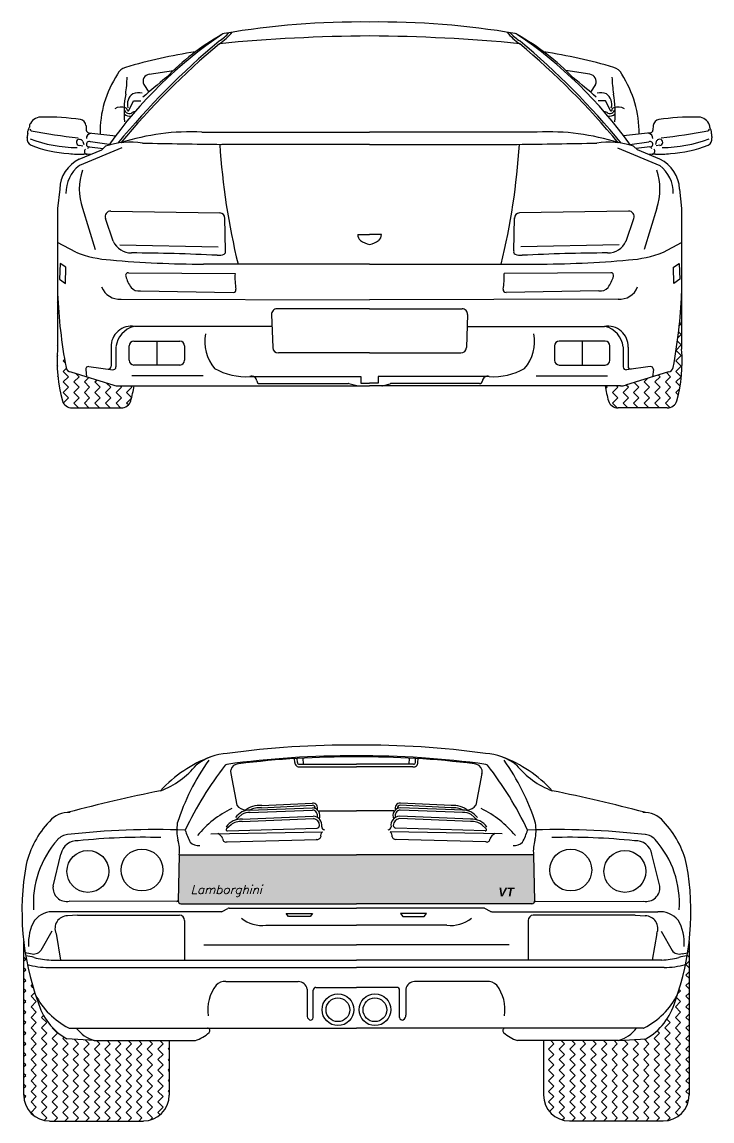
# Model space of a CAD drawing. Header units: millimetres. Extents: x -479 to 250, y -154 to 199.
# Drawn here: x 38.9 to 249.6, y -151.9 to 183.5 of the extents above; entities that cross this region are included whole.
import ezdxf

# ---------------------------------------------------------------- set-up
doc = ezdxf.new("R2010")
doc.units = ezdxf.units.MM
pattern_1 = [(45, (-838.8935, -578.2579), (3e-16, 3.2255355), [2.280798, -2.280798]), (135, (-837.2808, -576.645), (-3.2255355, 3e-16), [2.280798, -2.280798])]
pattern_2 = [(45, (-22.671, -358.56), (3e-16, 3.225535), [2.280798, -2.280798]), (135, (-21.0582, -356.9471), (-3.225535, 3e-16), [2.280798, -2.280798])]

msp = doc.modelspace()

# ---------------------------------------------------------------- hatches: boundary and pattern name
h = msp.add_hatch()
h.set_pattern_fill('ZIGZAG', color=256, scale=0.718362, angle=45, style=0)
h.set_pattern_definition(pattern_2)
h.paths.add_polyline_path([(73.14, 72.44), (68.43, 72.44, -0.07519), (66.93, 72.67), (53.8, 76.73, -0.366322), (52.36, 78.07, -0.03612), (49.78, 100.67), (49.78, 83.63, 0.087376), (51.25, 67.89, 0.34497), (54.2, 65.81), (69.19, 65.81, 0.34497), (72.14, 67.89, 0.025608)])
h = msp.add_hatch()
h.set_pattern_fill('ZIGZAG', color=256, scale=0.718362, angle=45, style=0)
h.set_pattern_definition(pattern_2)
h.paths.add_polyline_path([(240.34, 83.63), (240.34, 100.67, -0.03612), (237.77, 78.07, -0.366322), (236.33, 76.73), (223.2, 72.67, -0.07519), (221.7, 72.44), (216.99, 72.44, 0.025608), (217.99, 67.89, 0.34497), (220.94, 65.81), (235.92, 65.81, 0.34497), (238.88, 67.89, 0.087376)])
h = msp.add_hatch()
h.set_pattern_fill('BOX', color=256, scale=0.07902, style=0)
h.set_pattern_definition([(90, (-480.2339, -190.046), (-2.007102, 1e-16), []), (90, (-479.7321, -190.046), (-2.007102, 1e-16), []), (0, (-480.2339, -190.046), (0, 2.007102), [-0.5017756, 0.5017756]), (0, (-480.2339, -189.5443), (0, 2.007102), [-0.5017756, 0.5017756]), (0, (-480.2339, -189.0425), (0, 2.007102), [0.5017756, -0.5017756]), (0, (-480.2339, -188.5408), (0, 2.007102), [0.5017756, -0.5017756]), (90, (-479.2303, -190.046), (-2.007102, 1e-16), [0.5017756, -0.5017756]), (90, (-478.7285, -190.046), (-2.007102, 1e-16), [0.5017756, -0.5017756])])
h.paths.add_polyline_path([(141.03, -85.56), (194.65, -85.56, 0.421098), (195.44, -84.76), (195.11, -70.59), (141.03, -70.59), (86.96, -70.59), (86.63, -84.76, 0.421098), (87.42, -85.56)])
h.paths.add_polyline_path([(89.78, -79.23), (112.45, -79.23), (112.45, -84.75), (89.78, -84.75)], flags=24)
h.paths.add_polyline_path([(183.73, -79.96), (189.47, -79.96), (189.47, -83.96), (183.73, -83.96)], flags=24)
h = msp.add_hatch()
h.set_pattern_fill('ZIGZAG', color=256, scale=0.718362, angle=45, style=0)
h.set_pattern_definition(pattern_1)
h.paths.add_polyline_path([(83.88, -127.31), (60.97, -127.31), (52.61, -126.8, -0.194327), (43.74, -115.4, -0.058595), (39.43, -97.1), (39.43, -143.96, 0.414214), (47.34, -151.87), (75.98, -151.87, 0.414214), (83.88, -143.96)])
h = msp.add_hatch()
h.set_pattern_fill('ZIGZAG', color=256, scale=0.718362, angle=45, style=0)
h.set_pattern_definition(pattern_1)
h.paths.add_polyline_path([(242.63, -97.1, -0.058595), (238.33, -115.4, -0.194327), (229.46, -126.8), (221.1, -127.31), (198.19, -127.31), (198.19, -143.96, 0.414214), (206.09, -151.87), (234.73, -151.87, 0.414214), (242.63, -143.96)])

# ---------------------------------------------------------------- linework, layer by layer
for p, q in [((77.77, 167.57), (85.14, 168.7)), ((212.36, 167.57), (204.98, 168.7)), ((76.08, 164.46), (77.64, 162.14)), ((214.04, 164.46), (212.48, 162.14)), ((71.55, 156.56), (73, 159.49)), ((73, 159.49), (75.24, 159.46)), ((217.13, 159.49), (214.88, 159.46)), ((218.58, 156.56), (217.13, 159.49)), ((40.94, 150.81), (41.21, 151.42)), ((58.47, 151.95), (58.55, 150.53)), ((231.66, 151.95), (231.58, 150.53)), ((249.19, 150.81), (248.92, 151.42)), ((56.4, 147.73), (56.89, 147.61)), ((59.3, 149.73), (67.53, 148.81)), ((93.84, 149.92), (145.06, 149.92)), ((196.28, 149.92), (145.06, 149.92)), ((230.83, 149.73), (222.6, 148.81)), ((233.73, 147.73), (233.24, 147.61)), ((56.4, 141.62), (63.27, 144.47)), ((56.44, 145.88), (57.54, 145.7)), ((69.38, 145.1), (56.44, 139.76)), ((57.52, 147), (57.76, 146.1)), ((59.53, 145.38), (63.66, 144.87)), ((65.55, 146.1), (59.8, 146.94)), ((63.27, 144.47), (64.44, 145.66)), ((145.06, 146.18), (99.97, 146.18)), ((145.06, 146.18), (190.16, 146.18)), ((220.75, 145.1), (233.69, 139.76)), ((224.57, 146.1), (230.33, 146.94)), ((226.86, 144.47), (225.69, 145.66)), ((230.6, 145.38), (226.46, 144.87)), ((233.73, 141.62), (226.86, 144.47)), ((232.61, 147), (232.37, 146.1)), ((233.69, 145.88), (232.59, 145.7)), ((50.43, 132.55), (49.78, 126.59)), ((239.7, 132.55), (240.34, 126.59)), ((49.78, 126.59), (49.78, 100.67)), ((57.4, 126.74), (61.25, 114.1)), ((66.01, 125.82), (99.32, 125.29)), ((224.12, 125.82), (190.81, 125.29)), ((232.73, 126.74), (228.88, 114.1)), ((240.34, 126.59), (240.34, 100.67)), ((66.77, 116.61), (64.38, 123.57)), ((101.06, 113.68), (100.83, 123.75)), ((189.06, 113.68), (189.3, 123.75)), ((223.36, 116.61), (225.75, 123.57)), ((141.48, 118.64), (145.06, 118.64)), ((148.65, 118.64), (145.06, 118.64)), ((148.65, 118.64), (145.06, 118.64)), ((55.36, 113.24), (49.78, 116.22)), ((68.81, 115.54), (98.85, 114.89)), ((221.32, 115.54), (191.28, 114.89)), ((234.77, 113.24), (240.34, 116.22)), ((50.54, 109.81), (50.37, 105.04)), ((52.29, 108.7), (50.54, 109.81)), ((52.17, 103.75), (52.29, 108.7)), ((145.06, 109.61), (94.39, 109.61)), ((145.06, 109.61), (195.74, 109.61)), ((237.84, 108.7), (239.59, 109.81)), ((237.96, 103.75), (237.84, 108.7)), ((239.59, 109.81), (239.76, 105.04)), ((50.37, 105.04), (52.17, 103.75)), ((71.4, 107.01), (103.97, 106.72)), ((218.73, 107.01), (186.16, 106.72)), ((239.76, 105.04), (237.96, 103.75)), ((49.78, 100.67), (49.78, 83.63)), ((75.08, 101.46), (103.41, 100.98)), ((215.05, 101.46), (186.72, 100.98)), ((240.34, 100.67), (240.34, 83.63)), ((69.19, 98.98), (145.06, 98.75)), ((220.94, 98.98), (145.06, 98.75)), ((115.13, 94.21), (115.51, 84.16)), ((145.06, 95.97), (116.82, 95.97)), ((145.06, 95.97), (173.31, 95.97)), ((175, 94.21), (174.61, 84.16)), ((115.29, 90.62), (73.37, 90.62)), ((174.83, 90.62), (216.76, 90.62)), ((66.14, 84.29), (66.14, 78.44)), ((67.6, 84.29), (67.6, 78.24)), ((71.67, 80.28), (71.67, 84.67)), ((73.1, 86.11), (87.12, 86.11)), ((80.11, 86.11), (80.11, 78.84)), ((88.56, 84.67), (88.56, 80.28)), ((201.57, 84.67), (201.57, 80.28)), ((217.03, 86.11), (203, 86.11)), ((210.02, 86.11), (210.02, 78.84)), ((218.46, 80.28), (218.46, 84.67)), ((222.52, 84.29), (222.52, 78.24)), ((223.98, 84.29), (223.98, 78.44)), ((145.06, 82.52), (117.21, 82.52)), ((145.06, 82.52), (172.92, 82.52)), ((58.39, 77.44), (58.63, 75.24)), ((59.35, 78.37), (66.64, 77.4)), ((87.12, 78.84), (73.1, 78.84)), ((203, 78.84), (217.03, 78.84)), ((230.78, 78.37), (223.48, 77.4)), ((231.74, 77.44), (231.5, 75.24)), ((53.8, 76.73), (66.93, 72.67)), ((94.24, 75.49), (72.41, 75.49)), ((108.51, 75.29), (142.4, 75.29)), ((142.4, 75.29), (142.4, 73.26)), ((181.62, 75.29), (147.73, 75.29)), ((147.73, 75.29), (147.73, 73.26)), ((195.89, 75.49), (217.72, 75.49)), ((236.33, 76.73), (223.2, 72.67)), ((68.43, 72.44), (145.06, 72.44)), ((111.46, 73.17), (138.55, 73.17)), ((141.15, 72.47), (138.77, 73.14)), ((141.38, 72.44), (145.06, 72.44)), ((142.4, 73.26), (145.06, 73.26)), ((147.73, 73.26), (145.06, 73.26)), ((221.7, 72.44), (145.06, 72.44)), ((148.75, 72.44), (145.06, 72.44)), ((148.98, 72.47), (151.35, 73.14)), ((178.66, 73.17), (151.58, 73.17)), ((54.2, 65.81), (69.19, 65.81)), ((235.92, 65.81), (220.94, 65.81)), ((122.25, -42.43), (122.18, -41.27)), ((123.01, -42.47), (122.93, -41.22)), ((123.64, -43.01), (141.03, -42.99)), ((124.88, -43), (124.79, -41.12)), ((158.43, -43.01), (141.03, -42.99)), ((157.19, -43), (157.28, -41.12)), ((159.06, -42.47), (159.13, -41.22)), ((159.82, -42.43), (159.89, -41.27)), ((102.73, -45.78), (104.53, -55.47)), ((123.81, -43.74), (141.03, -43.74)), ((158.26, -43.74), (141.03, -43.74)), ((179.34, -45.78), (177.54, -55.47)), ((108.37, -57.02), (127.61, -56.25)), ((108.4, -57.72), (127.63, -56.96)), ((112.02, -55.61), (127.6, -54.82)), ((112.05, -56.32), (127.63, -55.52)), ((170.01, -56.32), (154.43, -55.52)), ((173.67, -57.72), (154.43, -56.96)), ((173.69, -57.02), (154.46, -56.25)), ((170.05, -55.61), (154.47, -54.82)), ((106.03, -58.37), (104.18, -59.97)), ((106.13, -59.78), (127.86, -58.88)), ((106.16, -60.48), (127.89, -59.59)), ((129.63, -57.16), (141.03, -57.16)), ((152.44, -57.16), (141.03, -57.16)), ((175.91, -60.48), (154.18, -59.59)), ((175.94, -59.78), (154.21, -58.88)), ((176.04, -58.37), (177.89, -59.97)), ((96.54, -64.2), (130.71, -63.62)), ((102.76, -61.44), (101.41, -62.66)), ((101.69, -63.35), (129.01, -62.46)), ((185.53, -64.2), (151.36, -63.62)), ((180.38, -63.35), (153.06, -62.46)), ((179.31, -61.44), (180.66, -62.66)), ((101.54, -66.63), (129.14, -65.93)), ((180.53, -66.63), (152.93, -65.93)), ((48.39, -80.21), (50.82, -70.41)), ((233.68, -80.21), (231.25, -70.41)), ((86.96, -70.59), (86.63, -84.76)), ((86.96, -70.59), (141.03, -70.59)), ((195.11, -70.59), (141.03, -70.59)), ((195.11, -70.59), (195.44, -84.76)), ((86.24, -84.9), (53.37, -84.77)), ((87.42, -85.56), (141.03, -85.56)), ((100.08, -87.91), (101.79, -87.01)), ((102.16, -86.91), (141.03, -86.91)), ((194.65, -85.56), (141.03, -85.56)), ((179.91, -86.91), (141.03, -86.91)), ((181.99, -87.91), (180.28, -87.01)), ((195.83, -84.9), (228.7, -84.77)), ((99.71, -88), (49.01, -88)), ((55.9, -89.07), (52.82, -89.28)), ((55.9, -89.07), (87.01, -89.07)), ((119.63, -88.49), (127.59, -88.49)), ((120.32, -89.43), (119.63, -88.49)), ((126.9, -89.43), (120.32, -89.43)), ((127.59, -88.49), (126.9, -89.43)), ((162.44, -88.49), (154.48, -88.49)), ((154.48, -88.49), (155.17, -89.43)), ((155.17, -89.43), (161.75, -89.43)), ((161.75, -89.43), (162.44, -88.49)), ((182.36, -88), (233.06, -88)), ((226.17, -89.07), (195.06, -89.07)), ((226.17, -89.07), (229.25, -89.28)), ((88.59, -90.65), (88.59, -102.74)), ((113.42, -92.11), (141.03, -92.11)), ((168.65, -92.11), (141.03, -92.11)), ((193.48, -90.65), (193.48, -102.74)), ((39.43, -97.1), (39.43, -143.96)), ((47.99, -93.93), (44.66, -99.83)), ((49.32, -94.64), (50.69, -102.74)), ((232.75, -94.64), (231.38, -102.74)), ((234.08, -93.93), (237.41, -99.83)), ((242.63, -97.1), (242.63, -143.96)), ((41.55, -100.8), (39.91, -100.55)), ((94.41, -98.1), (141.03, -98.1)), ((187.65, -98.1), (141.03, -98.1)), ((240.52, -100.8), (242.16, -100.55)), ((47.8, -102.74), (141.03, -102.74)), ((234.27, -102.74), (141.03, -102.74)), ((47.04, -105.02), (141.03, -105.02)), ((235.03, -105.02), (141.03, -105.02)), ((101.19, -109.33), (123.26, -109.33)), ((180.88, -109.33), (158.81, -109.33)), ((125.99, -111.58), (125.99, -119.52)), ((127.86, -120.25), (127.86, -111.89)), ((128.65, -111.1), (141.03, -111.1)), ((153.42, -111.1), (141.03, -111.1)), ((154.21, -120.25), (154.21, -111.89)), ((156.08, -111.58), (156.08, -119.52)), ((53.5, -123.51), (95.54, -123.51)), ((95.54, -123.51), (141.03, -123.51)), ((186.53, -123.51), (141.03, -123.51)), ((228.57, -123.51), (186.53, -123.51)), ((60.97, -127.31), (52.61, -126.8)), ((60.97, -127.31), (91.88, -127.31)), ((83.88, -127.31), (83.88, -143.96)), ((221.1, -127.31), (190.19, -127.31)), ((198.19, -127.31), (198.19, -143.96)), ((221.1, -127.31), (229.46, -126.8)), ((47.34, -151.87), (75.98, -151.87)), ((234.73, -151.87), (206.09, -151.87))]:
    msp.add_line(p, q)
for centre, radius in [((59.04, -75.7), 6.4), ((75.56, -75.27), 6.4), ((206.5, -75.27), 6.4), ((223.03, -75.7), 6.4), ((135.38, -117.92), 4.83), ((146.69, -117.92), 4.83), ((135.38, -117.92), 3.62), ((146.69, -117.92), 3.62)]:
    msp.add_circle(centre, radius)
for centre, radius, start, end in [((142.11, -60.97), 244.5, 89.3068, 99.7629), ((148.02, -60.97), 244.5, 80.2371, 90.6932), ((175.84, 67.58), 135.39, 124.077, 144.6236), ((137.63, 113.49), 76.17, 119.6147, 135.955), ((90.41, 191.09), 15.97, 303.2427, 317.1608), ((89.92, 191.09), 16.97, 303.2427, 320.9014), ((148.35, -331.06), 510.33, 90.3691, 95.5244), ((100.93, 178.31), 1.7, 99.7629, 124.077), ((141.78, -331.06), 510.33, 84.4756, 89.6309), ((200.21, 191.09), 16.97, 219.0986, 236.7573), ((199.71, 191.09), 15.97, 222.8392, 236.7573), ((189.19, 178.31), 1.7, 55.923, 80.2371), ((114.29, 67.58), 135.39, 35.3764, 55.923), ((152.5, 113.49), 76.17, 44.045, 60.3853), ((254.51, -7.41), 241.68, 130.0256, 140.4326), ((254.01, -7.41), 240.68, 130.0256, 140.1979), ((36.11, -7.41), 240.68, 39.8021, 49.9744), ((35.62, -7.41), 241.68, 39.5674, 49.9744), ((114.22, 23.75), 152.29, 98.4384, 106.6779), ((175.91, 23.75), 152.29, 73.3221, 81.5616), ((71.33, 166.21), 3.52, 103.3691, 157.2419), ((218.8, 166.21), 3.52, 22.7581, 76.6309), ((95.2, 149.77), 32.44, 146.7113, 180.775), ((29.03, 167.77), 42.02, 351.4651, 358.5563), ((165.72, 60.61), 134.4, 128.0536, 131.9731), ((78.11, 165.37), 2.22, 98.7954, 204.29), ((124.41, 60.61), 134.4, 48.0269, 51.9464), ((212.02, 165.37), 2.22, 335.71, 81.2046), ((261.09, 167.77), 42.02, 181.4437, 188.5349), ((194.93, 149.77), 32.44, 359.225, 33.2887), ((100.55, 155.94), 30.48, 169.4353, 185.3779), ((74.87, 158.44), 3.76, 124.0597, 196.5213), ((74.53, 156.89), 4.99, 77.5524, 110.7619), ((215.6, 156.89), 4.99, 69.2381, 102.4476), ((215.26, 158.44), 3.76, 343.4787, 55.9403), ((189.58, 155.94), 30.48, 354.6221, 10.5647), ((44.77, 150.76), 3.76, 83.9143, 151.3494), ((46.06, 77.64), 76.87, 81.972, 90.6636), ((69.18, 153.77), 3.82, 69.6084, 120.3869), ((71.72, 157.18), 2.36, 225.8104, 286.4848), ((71.72, 157.18), 1.62, 174.9173, 291.7359), ((70.22, 156.48), 0.919, 4.944, 72.0498), ((71.34, 156.57), 0.204, 183.2127, 356.7873), ((73.4, 154.62), 1.5, 88.9725, 135.6773), ((216.73, 154.62), 1.5, 44.3227, 91.0275), ((218.41, 157.18), 2.36, 253.5152, 314.1896), ((218.41, 157.18), 1.62, 248.2641, 5.0827), ((218.78, 156.57), 0.204, 183.2127, 356.7873), ((219.9, 156.48), 0.919, 107.9502, 175.056), ((220.95, 153.77), 3.82, 59.6131, 110.3916), ((244.07, 77.64), 76.87, 89.3364, 98.028), ((245.36, 150.76), 3.76, 28.6506, 96.0857), ((43.15, 151.58), 1.95, 149.4625, 184.5333), ((56.35, 151.67), 2.13, 7.5974, 78.0873), ((233.78, 151.67), 2.13, 101.9127, 172.4026), ((246.98, 151.58), 1.95, 355.4667, 30.5375), ((42.48, 147.74), 1.98, 167.5799, 246.4733), ((34.61, 149.43), 6.07, 348.0045, 359.3076), ((42.46, 149.78), 1.84, 145.9871, 193.3912), ((42.17, 151.19), 0.955, 203.9482, 245.238), ((55.63, 184.39), 39.17, 248.6634, 270.2155), ((69.32, 287), 139.42, 258.6003, 264.5348), ((56.48, 146.8), 0.927, 95.3215, 267.408), ((56.7, 146.79), 0.848, 14.94, 77.013), ((59.39, 150.57), 0.848, 183.1817, 263.593), ((59.96, 148.08), 1.37, 95.4318, 183.906), ((90.37, 80.72), 69.28, 87.1229, 107.871), ((199.76, 80.72), 69.28, 72.129, 92.8771), ((230.17, 148.08), 1.37, 356.094, 84.5682), ((230.74, 150.57), 0.848, 276.407, 356.8183), ((233.43, 146.79), 0.848, 102.987, 165.06), ((233.65, 146.8), 0.927, 272.592, 84.6785), ((220.8, 287), 139.42, 275.4652, 281.3997), ((234.5, 184.39), 39.17, 269.7845, 291.3366), ((247.96, 151.19), 0.955, 294.762, 336.0518), ((247.65, 147.74), 1.98, 293.5267, 12.4201), ((247.67, 149.78), 1.84, 346.6088, 34.0129), ((255.52, 149.43), 6.07, 180.6924, 191.9955), ((55.76, 182.19), 38.9, 248.7892, 266.2604), ((58.85, 144.02), 0.872, 129.5632, 268.4299), ((59.41, 146.21), 0.832, 62.3676, 277.8157), ((59.65, 144.62), 0.769, 99.0223, 165.3357), ((72.04, 121.67), 25.16, 81.601, 107.5937), ((137.19, 3224.24), 3078.29, 268.85575, 269.30714), ((308.15, 159.39), 209.25, 183.6209, 193.7632), ((-18.02, 159.39), 209.25, 346.2368, 356.3791), ((152.94, 3224.24), 3078.29, 270.69286, 271.14425), ((218.08, 121.67), 25.16, 72.4063, 98.399), ((230.71, 146.21), 0.832, 262.1843, 117.6324), ((230.48, 144.62), 0.769, 14.6643, 80.9777), ((231.28, 144.02), 0.872, 271.5701, 50.4368), ((234.36, 182.19), 38.9, 273.7396, 291.2108), ((60.76, 132.26), 10.33, 114.9711, 178.3761), ((56.88, 178.79), 35.61, 264.1095, 271.4879), ((57.4, 123.62), 19.58, 82.8655, 88.8182), ((232.73, 123.62), 19.58, 91.1818, 97.1345), ((233.25, 178.79), 35.61, 268.5121, 275.8905), ((229.37, 132.26), 10.33, 1.6239, 65.0289), ((63.23, 131.24), 10.9, 128.5375, 180.5091), ((73.79, 132.52), 17.38, 160.5989, 199.4011), ((216.34, 132.52), 17.38, 340.5989, 19.4011), ((226.9, 131.24), 10.9, 359.4909, 51.4625), ((65.98, 124.12), 1.7, 89.0948, 198.9791), ((99.17, 123.63), 1.67, 358.5925, 84.807), ((190.96, 123.63), 1.67, 95.193, 181.4075), ((224.15, 124.12), 1.7, 341.0209, 90.9052), ((143.35, 118.44), 1.88, 173.9338, 235.6426), ((146.78, 118.44), 1.88, 304.3574, 6.0662), ((146.78, 118.44), 1.88, 304.3574, 6.0662), ((72.37, 119.22), 6.17, 204.9993, 270), ((145.83, 121.17), 5.56, 230.4266, 262.0417), ((144.29, 121.17), 5.56, 277.9583, 309.5734), ((144.29, 121.17), 5.56, 277.9583, 309.5734), ((217.76, 119.22), 6.17, 270, 335.0007), ((68.07, 145.8), 34.95, 248.6674, 266.5854), ((95.3, 441.35), 331.74, 264.9315, 269.8428), ((68.16, -513.25), 626.31, 87.22392, 89.61569), ((98.65, 118.21), 5.89, 268.5076, 289.9738), ((100.28, 113.41), 0.832, 297.5708, 18.8026), ((189.85, 113.41), 0.832, 161.1974, 242.4292), ((191.48, 118.21), 5.89, 250.0262, 271.4924), ((221.96, -513.25), 626.31, 90.38431, 92.77608), ((194.83, 441.35), 331.74, 270.1572, 275.0685), ((222.05, 145.8), 34.95, 273.4146, 291.3326), ((71.39, 106.16), 0.848, 89.491, 197.0116), ((81.9, 109.38), 11.84, 197.0116, 215.3635), ((124.59, 105.57), 20.65, 176.8087, 190.0189), ((165.53, 105.57), 20.65, 349.9811, 3.1913), ((208.22, 109.38), 11.84, 324.6365, 342.9884), ((218.74, 106.16), 0.848, 342.9884, 90.509), ((207.3, 107.15), 157.64, 182.3552, 190.6296), ((68.59, 104.66), 5.71, 200.5871, 276.0408), ((74.59, 104.43), 3.01, 219.0684, 279.4099), ((103.42, 101.83), 0.848, 269.0489, 10.0189), ((186.71, 101.83), 0.848, 169.9811, 270.9511), ((215.54, 104.43), 3.01, 260.5901, 320.9316), ((221.54, 104.66), 5.71, 263.9592, 339.4129), ((82.83, 107.15), 157.64, 349.3704, 357.6448), ((116.82, 94.28), 1.7, 90, 182.2039), ((173.31, 94.28), 1.7, 357.7961, 90), ((72.3, 84.56), 6.16, 79.9674, 182.4951), ((75.01, 83.4), 7.47, 104.6767, 172.6625), ((217.83, 84.56), 6.16, 357.5049, 100.0326), ((215.12, 83.4), 7.47, 7.3375, 75.3233), ((107.56, 85.99), 12.85, 169.1974, 220.0125), ((182.57, 85.99), 12.85, 319.9875, 10.8026), ((73.1, 84.67), 1.44, 90, 180), ((87.12, 84.67), 1.44, 0, 90), ((117.21, 84.22), 1.7, 182.2039, 270), ((172.92, 84.22), 1.7, 270, 357.7961), ((203, 84.67), 1.44, 90, 180), ((217.03, 84.67), 1.44, 0, 90), ((95.21, 79.92), 45.58, 175.3354, 195.3098), ((194.92, 79.92), 45.58, 344.6902, 4.6646), ((53.87, 78.26), 1.52, 187.07, 267.5455), ((59.23, 77.53), 0.848, 82.4099, 186.1739), ((65.3, 78.44), 0.848, 262.4099, 0), ((66.76, 78.24), 0.848, 262.4099, 0), ((73.1, 80.28), 1.44, 180, 270), ((87.12, 80.28), 1.44, 270, 0), ((107.61, 96.37), 21.1, 242.0336, 272.4237), ((182.51, 96.37), 21.1, 267.5763, 297.9664), ((203, 80.28), 1.44, 180, 270), ((217.03, 80.28), 1.44, 270, 0), ((223.37, 78.24), 0.848, 180, 277.5901), ((224.83, 78.44), 0.848, 180, 277.5901), ((230.89, 77.53), 0.848, 353.8261, 97.5901), ((236.26, 78.26), 1.52, 272.4545, 352.93), ((109.1, 73.89), 1.52, 3.1175, 113.0357), ((111.46, 74.02), 0.848, 183.1175, 270), ((178.66, 74.02), 0.848, 270, 356.8825), ((181.03, 73.89), 1.52, 66.9643, 176.8825), ((68.43, 77.53), 5.09, 252.8001, 270), ((28.18, 79.92), 45.58, 344.6902, 350.5578), ((138.55, 72.32), 0.848, 74.3451, 90), ((141.38, 73.29), 0.848, 254.3451, 270), ((148.75, 73.29), 0.848, 270, 285.6549), ((151.58, 72.32), 0.848, 90, 105.6549), ((261.95, 79.92), 45.58, 189.4422, 195.3098), ((221.7, 77.53), 5.09, 270, 287.1999), ((54.05, 68.73), 2.93, 196.8161, 272.9478), ((69.34, 68.73), 2.93, 267.0522, 343.1839), ((220.79, 68.73), 2.93, 196.8161, 272.9478), ((236.07, 68.73), 2.93, 267.0522, 343.1839), ((102.42, -56.29), 16.62, 92.7922, 128.2574), ((138.79, -313.66), 276.49, 89.535, 97.7272), ((143.28, -313.66), 276.49, 82.2728, 90.465), ((179.64, -56.29), 16.62, 51.7426, 87.2078), ((110.01, -77.16), 38.82, 110.2064, 137.8167), ((72.29, -27.19), 25.52, 290.5199, 321.0254), ((152.6, -82.1), 69.55, 144.5365, 162.306), ((184.81, -108.74), 106.35, 142.0359, 154.5893), ((101.57, -43.81), 0.79, 97.8523, 141.2548), ((138.79, -313.66), 273.2, 89.535, 97.8523), ((105.11, -45.37), 2.51, 92.2637, 165.7737), ((138.79, -313.66), 272.9, 89.535, 97.1108), ((123.52, -42.5), 1.27, 176.9637, 282.856), ((123.52, -42.5), 0.517, 176.9637, 282.856), ((143.28, -313.66), 273.2, 82.1477, 90.465), ((143.28, -313.66), 272.9, 82.8892, 90.465), ((158.55, -42.5), 1.27, 257.144, 3.0363), ((158.55, -42.5), 0.517, 257.144, 3.0363), ((176.96, -45.37), 2.51, 14.2263, 87.7363), ((180.49, -43.81), 0.79, 38.7452, 82.1477), ((97.26, -108.74), 106.35, 25.4107, 37.9641), ((172.06, -77.16), 38.82, 42.1833, 69.7936), ((129.47, -82.1), 69.55, 17.694, 35.4635), ((209.77, -27.19), 25.52, 218.9746, 249.4801), ((104.62, -45.16), 1.99, 168.1312, 198.1299), ((177.45, -45.16), 1.99, 341.8701, 11.8688), ((183.21, -552.22), 511.41, 101.5019, 104.7415), ((98.85, -552.22), 511.41, 75.2585, 78.4981), ((116.43, -84.34), 30.92, 115.8444, 140.7215), ((107.44, -53.42), 3.56, 215.205, 266.4307), ((111.42, -62.6), 7.02, 84.1958, 130.1546), ((111.42, -62.6), 6.32, 84.1958, 117.8092), ((127.64, -56.39), 1.57, 340.3702, 91.3323), ((127.44, -58.67), 2.42, 335.582, 86.1509), ((127.63, -56.39), 0.869, 353.5299, 90), ((127.43, -58.67), 1.72, 341.0304, 83.3474), ((154.62, -58.67), 2.42, 93.8491, 204.418), ((154.43, -56.39), 1.57, 88.6677, 199.6298), ((154.63, -58.67), 1.72, 96.6526, 198.9696), ((154.43, -56.39), 0.869, 90, 186.4701), ((170.65, -62.6), 7.02, 49.8454, 95.8042), ((170.65, -62.6), 6.32, 62.1908, 95.8042), ((174.63, -53.42), 3.56, 273.5693, 324.795), ((165.64, -84.34), 30.92, 39.2785, 64.1556), ((53.08, -65.04), 7.38, 85.8008, 141.6729), ((105.69, -65.05), 5.3, 84.3251, 147.6029), ((108.38, -62.21), 5.19, 87.352, 145.4646), ((108.4, -62.42), 4.7, 87.6881, 120.3682), ((127.71, -61.65), 2.77, 351.4365, 86.8037), ((127.7, -61.65), 2.07, 358.9181, 84.7113), ((154.36, -61.65), 2.77, 93.1963, 188.5635), ((154.37, -61.65), 2.07, 95.2887, 181.0819), ((173.69, -62.21), 5.19, 34.5354, 92.648), ((173.67, -62.42), 4.7, 59.6318, 92.3119), ((176.38, -65.05), 5.3, 32.3971, 95.6749), ((228.99, -65.04), 7.38, 38.3271, 94.1992), ((67.48, -79.83), 27.98, 136.1855, 167.1843), ((79.69, -301.76), 238.82, 87.8289, 96.4642), ((100.17, -63.06), 13.99, 171.3762, 192.6735), ((114.27, -54.58), 26.91, 198.466, 206.9873), ((101.67, -62.96), 0.395, 132.1205, 271.8593), ((105.73, -65.47), 5.01, 85.1449, 126.4422), ((128.98, -61.67), 0.79, 271.8593, 358.9181), ((131.74, -64.89), 1.63, 129.1401, 189.7252), ((131.31, -62.11), 0.864, 176.7944, 272.0285), ((150.76, -62.11), 0.864, 267.9715, 3.2056), ((150.33, -64.89), 1.63, 350.2748, 50.8599), ((153.09, -61.67), 0.79, 181.0819, 268.1407), ((176.34, -65.47), 5.01, 53.5578, 94.8551), ((180.39, -62.96), 0.395, 268.1407, 47.8795), ((167.8, -54.58), 26.91, 333.0127, 341.534), ((202.37, -301.76), 238.82, 83.5358, 92.1711), ((181.9, -63.06), 13.99, 347.3265, 8.6238), ((214.59, -79.83), 27.98, 12.8157, 43.8145), ((71.47, -85.42), 29.09, 138.1062, 184.0062), ((53.34, -69.16), 4.74, 96.4642, 138.1062), ((55.67, -71.28), 4.93, 85.3201, 169.7839), ((76.26, -254.73), 189.44, 88.4623, 96.1162), ((75.6, -69.45), 11.42, 354.2747, 16.9077), ((92.91, -64.01), 3.82, 226.7044, 274.4371), ((97.66, -66.71), 2.75, 19.329, 67.8731), ((101.16, -65.82), 0.902, 179.0388, 294.9448), ((129.14, -64.89), 1.03, 250.2661, 344.9976), ((152.93, -64.89), 1.03, 195.0024, 289.7339), ((180.91, -65.82), 0.902, 245.0552, 0.9612), ((184.41, -66.71), 2.75, 112.1269, 160.671), ((189.16, -64.01), 3.82, 265.5629, 313.2956), ((206.47, -69.45), 11.42, 163.0923, 185.7253), ((205.81, -254.73), 189.44, 83.8838, 91.5377), ((226.4, -71.28), 4.93, 10.2161, 94.6799), ((228.73, -69.16), 4.74, 41.8938, 83.5358), ((210.6, -85.42), 29.09, 355.9938, 41.8938), ((119.4, -87.94), 80.49, 169.7543, 199.9512), ((162.67, -87.94), 80.49, 340.0488, 10.2457), ((52.54, -80.68), 4.17, 173.5102, 281.5009), ((229.53, -80.68), 4.17, 258.4991, 6.4898), ((86.24, -84.51), 0.395, 269.7644, 358.6566), ((87.42, -84.77), 0.79, 178.6566, 270), ((102.16, -87.7), 0.79, 90, 117.7817), ((179.91, -87.7), 0.79, 62.2183, 90), ((194.65, -84.77), 0.79, 270, 1.3434), ((195.83, -84.51), 0.395, 181.3434, 270.2356), ((48.44, -95.45), 7.47, 85.6029, 139.1332), ((52.82, -93.1), 3.83, 90, 203.7199), ((87.01, -90.65), 1.58, 0, 90), ((99.71, -87.21), 0.79, 270, 297.7817), ((112.14, -82.59), 9.61, 229.8101, 277.6721), ((169.93, -82.59), 9.61, 262.3279, 310.1899), ((182.36, -87.21), 0.79, 242.2183, 270), ((195.06, -90.65), 1.58, 90, 180), ((229.25, -93.1), 3.83, 336.2801, 90), ((233.63, -95.45), 7.47, 40.8668, 94.3971), ((54.69, -97.5), 13.78, 149.7568, 184.6198), ((227.38, -97.5), 13.78, 355.3802, 30.2432), ((42.41, -98.06), 2.86, 252.5527, 321.9108), ((239.66, -98.06), 2.86, 218.0892, 287.4473), ((39.09, -114.11), 12.64, 73.7669, 85.5671), ((48.56, -79.77), 22.98, 255.0253, 268.0964), ((233.51, -79.77), 22.98, 271.9036, 284.9747), ((242.98, -114.11), 12.64, 94.4329, 106.2331), ((47.11, -81.86), 23.17, 253.5486, 269.8269), ((234.96, -81.86), 23.17, 270.1731, 286.4514), ((108.31, -117.91), 12.63, 143.3909, 188.3876), ((100.8, -113.06), 3.75, 83.9289, 134.4183), ((123.31, -112.05), 2.72, 9.8728, 91.0042), ((158.76, -112.05), 2.72, 88.9958, 170.1272), ((181.27, -113.06), 3.75, 45.5817, 96.0711), ((173.76, -117.91), 12.63, 351.6124, 36.6091), ((63.52, -102.89), 23.01, 207.0041, 243.1774), ((128.65, -111.89), 0.79, 90, 180), ((153.42, -111.89), 0.79, 0, 90), ((218.55, -102.89), 23.01, 296.8226, 332.9959), ((62.28, -110.12), 19.28, 195.8976, 239.8857), ((219.79, -110.12), 19.28, 300.1143, 344.1024), ((127.33, -119.74), 1.36, 170.7901, 242.8451), ((127.07, -120.25), 0.79, 242.8451, 0), ((155, -120.25), 0.79, 180, 297.1549), ((154.74, -119.74), 1.36, 297.1549, 9.2099), ((53.5, -122.72), 0.79, 243.1774, 270), ((64.43, -116.5), 11.35, 218.1551, 252.2637), ((95.54, -124.3), 0.79, 312.3651, 90), ((186.53, -124.3), 0.79, 90, 227.6349), ((217.64, -116.5), 11.35, 287.7363, 321.8449), ((228.57, -122.72), 0.79, 270, 296.8226), ((88.42, -116.5), 11.35, 287.7363, 312.3651), ((193.64, -116.5), 11.35, 227.6349, 252.2637), ((47.34, -143.96), 7.9, 180, 270), ((75.98, -143.96), 7.9, 270, 0), ((206.09, -143.96), 7.9, 180, 270), ((234.73, -143.96), 7.9, 270, 0)]:
    msp.add_arc(centre, radius, start, end)

# ---------------------------------------------------------------- texts
at = {"char_height": 2.6669, "width": 8.5341, "attachment_point": 1}
for s, insert in [('{\\Fscriptc.shx;Lamborghini}', (90.44, -79.89)), ('{\\fSansSerif|b1|i1|c2|p2;VT}', (184.4, -80.62))]:
    msp.add_mtext(s, dxfattribs=dict(at, insert=insert))

doc.saveas('drawing.dxf')
